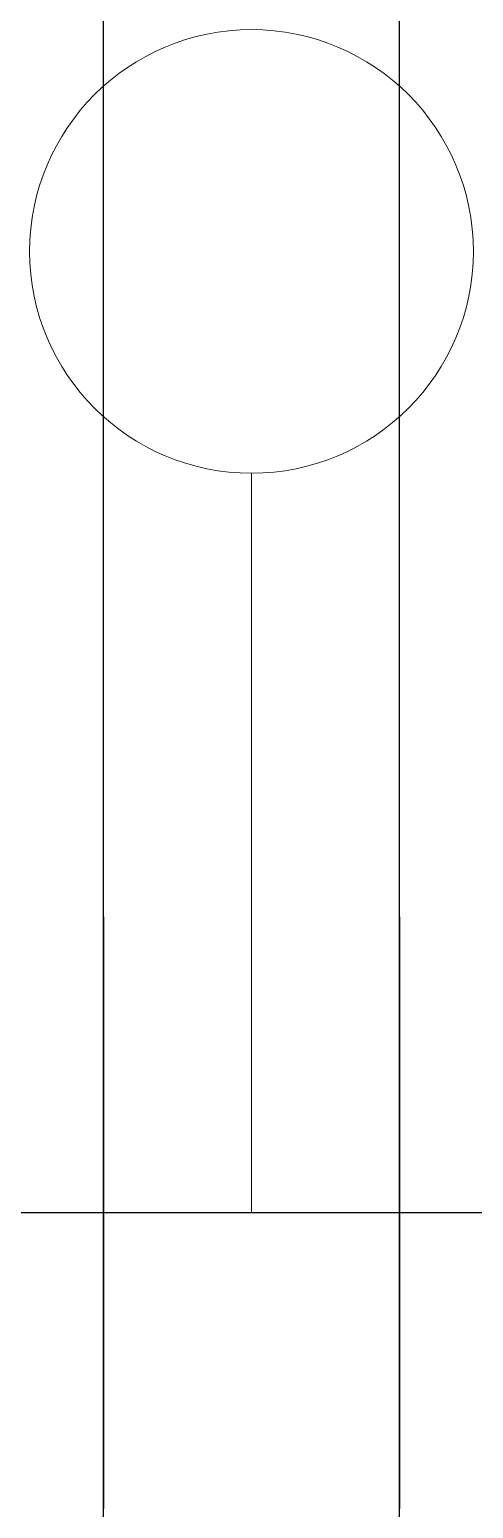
# Model space of a CAD drawing. Header units: metres. Extents: x -0.0015 to 0.0015, y -0.002 to 0.008.
import ezdxf

# ---------------------------------------------------------------- set-up
doc = ezdxf.new("R2010")
doc.units = ezdxf.units.M
doc.header["$PDMODE"] = 2
doc.layers.add('Level 7', color=7, linetype='Continuous')

# ---------------------------------------------------------------- blocks, each defined once
blk = doc.blocks.new('01032A')
at = {"layer": 'Level 7', "color": 2, "linetype": 'Continuous', "lineweight": 13}
blk.add_line((0, 0), (0, 0.005), dxfattribs=at)
at = {"layer": 'Level 7', "color": 2, "linetype": 'Continuous', "lineweight": 30}
for p, q in [((-0.001, -0.002), (-0.001, 0.002)), ((0.001, -0.002), (0.001, 0.002))]:
    blk.add_line(p, q, dxfattribs=at)
at = {"layer": 'Level 7', "color": 2, "linetype": 'Continuous', "lineweight": 13}
blk.add_circle((0, 0.0065), 0.0015, dxfattribs=at)

msp = doc.modelspace()

# ---------------------------------------------------------------- linework, layer by layer
for p in [(-0.001, 0), (0.001, 0)]:
    msp.add_point(p)

# ---------------------------------------------------------------- block references
msp.add_blockref('01032A', (0, 0))

doc.saveas('drawing.dxf')
